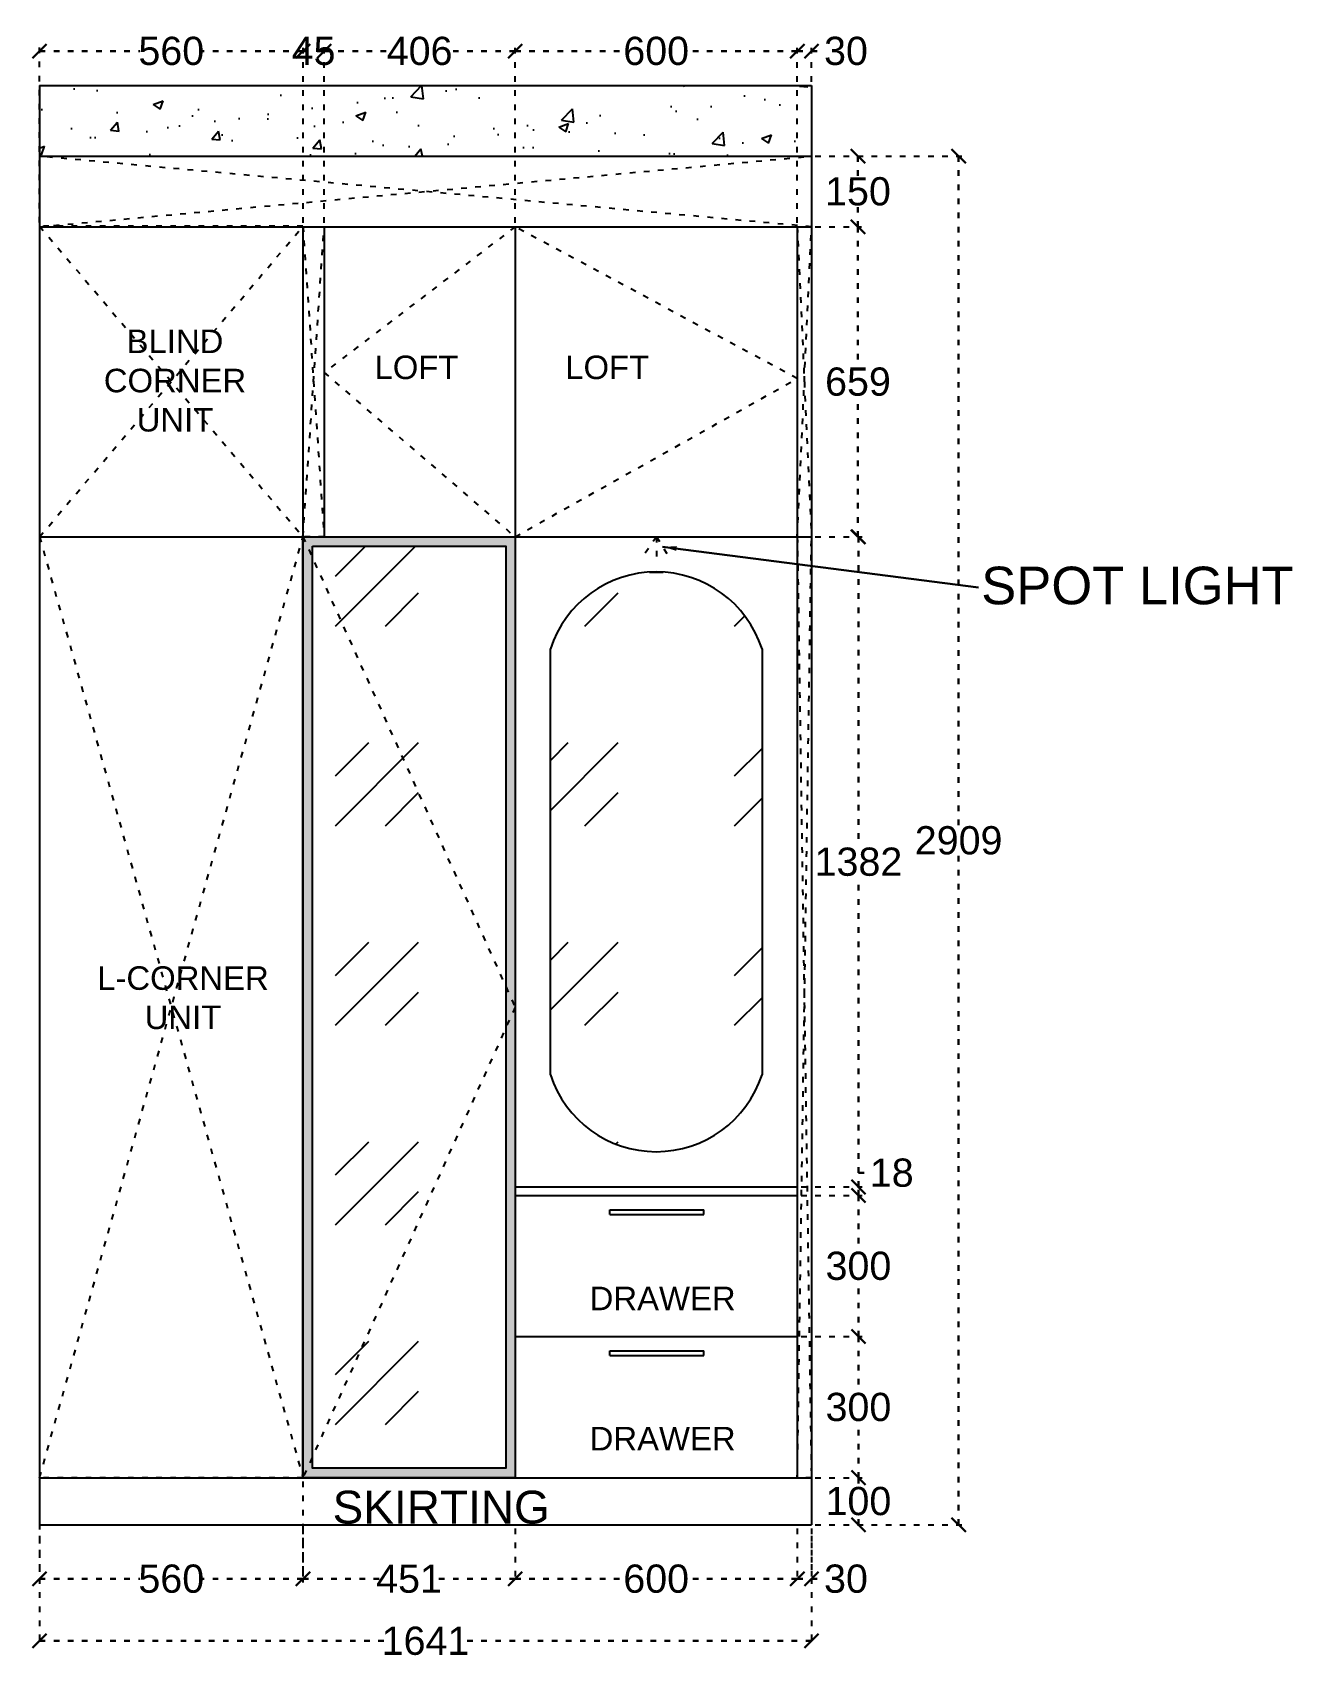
# Model space of a CAD drawing. Header units: millimetres. Extents: x 220712 to 1505573, y -354410 to 241923.
# Drawn here: x 229732 to 232410, y 85202 to 88660 of the extents above; entities that cross this region are included whole.
import ezdxf

# ---------------------------------------------------------------- set-up
doc = ezdxf.new("R2010")
doc.units = ezdxf.units.MM
doc.header["$MEASUREMENT"] = 0
doc.linetypes.add('ACAD_ISO03W100', pattern=[30, 12, -18])
doc.layers.add('Walls', color=253, linetype='Continuous')
doc.layers.add('Words', color=7, linetype='Continuous')
doc.styles.get("Standard").update_dxf_attribs({"font": 'arial.ttf'})
doc.dimstyles.get("Standard").update_dxf_attribs({"dimtxt": 60, "dimasz": 30, "dimexe": 7.75, "dimexo": 8.13, "dimgap": 0.63, "dimtad": 0, "dimtih": 1, "dimtoh": 1, "dimdec": 0, "dimzin": 0, "dimtxsty": 'Standard', "dimblk": 'OBLIQUE', "dimcen": 2.25, "dimclrd": 1, "dimclre": 1, "dimclrt": 1, "dimadec": 0, "dimazin": 0, "dimtfac": 1, "dimtdec": 0, "dimtofl": 0, "dimtmove": 0, "dimatfit": 3, "dimfxl": 1, "dimtolj": 1, "dimtzin": 0, "dimlwd": 30, "dimarcsym": 0})
pattern_1 = [(45, (0, 0), (424.26407, 0), [250, -350]), (45, (106.07, 0), (424.26407, 0), [100, -500]), (45, (0, 106.07), (424.26407, 0), [100, -500])]

# ---------------------------------------------------------------- blocks, each defined once
blk = doc.blocks.new('_Oblique')
at = {"color": 0, "linetype": 'ByBlock', "lineweight": -2}
blk.add_line((-0.5, -0.5), (0.5, 0.5), dxfattribs=at)
blk = doc.blocks.new('*D1593')
at = {"layer": 'Defpoints', "color": 0, "linetype": 'ACAD_ISO03W100', "transparency": 16777216}
for p in [(230757.5, 85488.5), (231357.5, 85488.5), (230757.5, 85373.5)]:
    blk.add_point(p, dxfattribs=at)
at = {"layer": 'Walls', "color": 1, "linetype": 'ACAD_ISO03W100', "lineweight": -2, "transparency": 16777216}
for p, q in [((230757.5, 85480.4), (230757.5, 85365.8)), ((231357.5, 85480.4), (231357.5, 85365.8))]:
    blk.add_line(p, q, dxfattribs=at)
at = {"layer": 'Walls', "color": 1, "linetype": 'ACAD_ISO03W100', "lineweight": 30, "transparency": 16777216}
for p, q in [((230757.5, 85373.5), (230990.5, 85373.5)), ((231357.5, 85373.5), (231124.5, 85373.5))]:
    blk.add_line(p, q, dxfattribs=at)
at = {"layer": 'Walls', "color": 1, "linetype": 'ACAD_ISO03W100', "lineweight": 30, "transparency": 16777216, "xscale": 30, "yscale": 30, "zscale": 30, "rotation": 180}
blk.add_blockref('_Oblique', (230757.5, 85373.5), dxfattribs=at)
at = {"layer": 'Walls', "color": 1, "linetype": 'ACAD_ISO03W100', "lineweight": 30, "transparency": 16777216, "xscale": 30, "yscale": 30, "zscale": 30}
blk.add_blockref('_Oblique', (231357.5, 85373.5), dxfattribs=at)
at = {"layer": 'Walls', "color": 1, "linetype": 'ACAD_ISO03W100', "transparency": 16777216, "insert": (231057.5, 85373.5), "char_height": 60, "attachment_point": 5}
blk.add_mtext('\\A1;600', dxfattribs=at)
blk = doc.blocks.new('*D1594')
at = {"layer": 'Defpoints', "color": 0, "linetype": 'ACAD_ISO03W100', "transparency": 16777216}
for p in [(230306.5, 85488.5), (230757.5, 85488.5), (230306.5, 85373.5)]:
    blk.add_point(p, dxfattribs=at)
at = {"layer": 'Walls', "color": 1, "linetype": 'ACAD_ISO03W100', "lineweight": -2, "transparency": 16777216}
for p, q in [((230306.5, 85480.4), (230306.5, 85365.8)), ((230757.5, 85480.4), (230757.5, 85365.8))]:
    blk.add_line(p, q, dxfattribs=at)
at = {"layer": 'Walls', "color": 1, "linetype": 'ACAD_ISO03W100', "lineweight": 30, "transparency": 16777216}
for p, q in [((230306.5, 85373.5), (230469.7, 85373.5)), ((230757.5, 85373.5), (230594.3, 85373.5))]:
    blk.add_line(p, q, dxfattribs=at)
at = {"layer": 'Walls', "color": 1, "linetype": 'ACAD_ISO03W100', "lineweight": 30, "transparency": 16777216, "xscale": 30, "yscale": 30, "zscale": 30, "rotation": 180}
blk.add_blockref('_Oblique', (230306.5, 85373.5), dxfattribs=at)
at = {"layer": 'Walls', "color": 1, "linetype": 'ACAD_ISO03W100', "lineweight": 30, "transparency": 16777216, "xscale": 30, "yscale": 30, "zscale": 30}
blk.add_blockref('_Oblique', (230757.5, 85373.5), dxfattribs=at)
at = {"layer": 'Walls', "color": 1, "linetype": 'ACAD_ISO03W100', "transparency": 16777216, "insert": (230532, 85373.5), "char_height": 60, "attachment_point": 5}
blk.add_mtext('\\A1;451', dxfattribs=at)
blk = doc.blocks.new('*D1595')
at = {"layer": 'Defpoints', "color": 0, "linetype": 'ACAD_ISO03W100', "transparency": 16777216}
for p in [(231357.5, 85488.5), (231387.5, 85488.5), (231387.5, 85373.5)]:
    blk.add_point(p, dxfattribs=at)
at = {"layer": 'Walls', "color": 1, "linetype": 'ACAD_ISO03W100', "lineweight": -2, "transparency": 16777216}
for p, q in [((231357.5, 85480.4), (231357.5, 85365.8)), ((231387.5, 85480.4), (231387.5, 85365.8))]:
    blk.add_line(p, q, dxfattribs=at)
at = {"layer": 'Walls', "color": 1, "linetype": 'ACAD_ISO03W100', "lineweight": 30, "transparency": 16777216}
for p, q in [((231357.5, 85373.5), (231387.5, 85373.5)), ((231387.5, 85373.5), (231417.5, 85373.5))]:
    blk.add_line(p, q, dxfattribs=at)
at = {"layer": 'Walls', "color": 1, "linetype": 'ACAD_ISO03W100', "lineweight": 30, "transparency": 16777216, "xscale": 30, "yscale": 30, "zscale": 30, "rotation": 180}
blk.add_blockref('_Oblique', (231357.5, 85373.5), dxfattribs=at)
at = {"layer": 'Walls', "color": 1, "linetype": 'ACAD_ISO03W100', "lineweight": 30, "transparency": 16777216, "xscale": 30, "yscale": 30, "zscale": 30}
blk.add_blockref('_Oblique', (231387.5, 85373.5), dxfattribs=at)
at = {"layer": 'Walls', "color": 1, "linetype": 'ACAD_ISO03W100', "transparency": 16777216, "insert": (231461, 85373.5), "char_height": 60, "attachment_point": 5}
blk.add_mtext('\\A1;30', dxfattribs=at)
blk = doc.blocks.new('*D1596')
at = {"layer": 'Defpoints', "color": 0, "linetype": 'ACAD_ISO03W100', "transparency": 16777216}
for p in [(229746.5, 85588.5), (230306.5, 85588.5), (229746.5, 85373.5)]:
    blk.add_point(p, dxfattribs=at)
at = {"layer": 'Walls', "color": 1, "linetype": 'ACAD_ISO03W100', "lineweight": -2, "transparency": 16777216}
for p, q in [((229746.5, 85580.4), (229746.5, 85365.8)), ((230306.5, 85580.4), (230306.5, 85365.8))]:
    blk.add_line(p, q, dxfattribs=at)
at = {"layer": 'Walls', "color": 1, "linetype": 'ACAD_ISO03W100', "lineweight": 30, "transparency": 16777216}
for p, q in [((229746.5, 85373.5), (229959.7, 85373.5)), ((230306.5, 85373.5), (230093.3, 85373.5))]:
    blk.add_line(p, q, dxfattribs=at)
at = {"layer": 'Walls', "color": 1, "linetype": 'ACAD_ISO03W100', "lineweight": 30, "transparency": 16777216, "xscale": 30, "yscale": 30, "zscale": 30, "rotation": 180}
blk.add_blockref('_Oblique', (229746.5, 85373.5), dxfattribs=at)
at = {"layer": 'Walls', "color": 1, "linetype": 'ACAD_ISO03W100', "lineweight": 30, "transparency": 16777216, "xscale": 30, "yscale": 30, "zscale": 30}
blk.add_blockref('_Oblique', (230306.5, 85373.5), dxfattribs=at)
at = {"layer": 'Walls', "color": 1, "linetype": 'ACAD_ISO03W100', "transparency": 16777216, "insert": (230026.5, 85373.5), "char_height": 60, "attachment_point": 5}
blk.add_mtext('\\A1;560', dxfattribs=at)
blk = doc.blocks.new('*D1597')
at = {"layer": 'Defpoints', "color": 0, "linetype": 'ACAD_ISO03W100', "transparency": 16777216}
for p in [(231357.5, 85888.5), (231487.5, 85888.5), (231357.5, 85588.5)]:
    blk.add_point(p, dxfattribs=at)
at = {"layer": 'Walls', "color": 1, "linetype": 'ACAD_ISO03W100', "lineweight": -2, "transparency": 16777216}
for p, q in [((231365.6, 85888.5), (231495.3, 85888.5)), ((231365.6, 85588.5), (231495.3, 85588.5))]:
    blk.add_line(p, q, dxfattribs=at)
at = {"layer": 'Walls', "color": 1, "linetype": 'ACAD_ISO03W100', "lineweight": 30, "transparency": 16777216}
for p, q in [((231487.5, 85888.5), (231487.5, 85769.8)), ((231487.5, 85588.5), (231487.5, 85707.2))]:
    blk.add_line(p, q, dxfattribs=at)
at = {"layer": 'Walls', "color": 1, "linetype": 'ACAD_ISO03W100', "lineweight": 30, "transparency": 16777216, "xscale": 30, "yscale": 30, "zscale": 30}
for p, rotation in [((231487.5, 85888.5), 90), ((231487.5, 85588.5), 270)]:
    blk.add_blockref('_Oblique', p, dxfattribs=dict(at, rotation=rotation))
at = {"layer": 'Walls', "color": 1, "linetype": 'ACAD_ISO03W100', "transparency": 16777216, "insert": (231487.5, 85738.5), "char_height": 60, "attachment_point": 5}
blk.add_mtext('\\A1;300', dxfattribs=at)
blk = doc.blocks.new('*D1598')
at = {"layer": 'Defpoints', "color": 0, "linetype": 'ACAD_ISO03W100', "transparency": 16777216}
for p in [(231357.5, 86188.5), (231487.5, 86188.5), (231357.5, 85888.5)]:
    blk.add_point(p, dxfattribs=at)
at = {"layer": 'Walls', "color": 1, "linetype": 'ACAD_ISO03W100', "lineweight": -2, "transparency": 16777216}
for p, q in [((231365.6, 86188.5), (231495.3, 86188.5)), ((231365.6, 85888.5), (231495.3, 85888.5))]:
    blk.add_line(p, q, dxfattribs=at)
at = {"layer": 'Walls', "color": 1, "linetype": 'ACAD_ISO03W100', "lineweight": 30, "transparency": 16777216}
for p, q in [((231487.5, 86188.5), (231487.5, 86069.8)), ((231487.5, 85888.5), (231487.5, 86007.2))]:
    blk.add_line(p, q, dxfattribs=at)
at = {"layer": 'Walls', "color": 1, "linetype": 'ACAD_ISO03W100', "lineweight": 30, "transparency": 16777216, "xscale": 30, "yscale": 30, "zscale": 30}
for p, rotation in [((231487.5, 86188.5), 90), ((231487.5, 85888.5), 270)]:
    blk.add_blockref('_Oblique', p, dxfattribs=dict(at, rotation=rotation))
at = {"layer": 'Walls', "color": 1, "linetype": 'ACAD_ISO03W100', "transparency": 16777216, "insert": (231487.5, 86038.5), "char_height": 60, "attachment_point": 5}
blk.add_mtext('\\A1;300', dxfattribs=at)
blk = doc.blocks.new('*D1599')
at = {"layer": 'Defpoints', "color": 0, "linetype": 'ACAD_ISO03W100', "transparency": 16777216}
for p in [(231357.5, 86206.5), (231357.5, 86188.5), (231487.5, 86206.5)]:
    blk.add_point(p, dxfattribs=at)
at = {"layer": 'Walls', "color": 1, "linetype": 'ACAD_ISO03W100', "lineweight": 30, "transparency": 16777216}
for p, q in [((231487.5, 86206.5), (231487.5, 86236.5)), ((231487.5, 86236.5), (231517.5, 86236.5)), ((231487.5, 86188.5), (231487.5, 86206.5))]:
    blk.add_line(p, q, dxfattribs=at)
at = {"layer": 'Walls', "color": 1, "linetype": 'ACAD_ISO03W100', "lineweight": -2, "transparency": 16777216}
for p, q in [((231365.6, 86206.5), (231495.3, 86206.5)), ((231365.6, 86188.5), (231495.3, 86188.5))]:
    blk.add_line(p, q, dxfattribs=at)
at = {"layer": 'Walls', "color": 1, "linetype": 'ACAD_ISO03W100', "lineweight": 30, "transparency": 16777216, "xscale": 30, "yscale": 30, "zscale": 30}
for p, rotation in [((231487.5, 86206.5), 90), ((231487.5, 86188.5), 270)]:
    blk.add_blockref('_Oblique', p, dxfattribs=dict(at, rotation=rotation))
at = {"layer": 'Walls', "color": 1, "linetype": 'ACAD_ISO03W100', "transparency": 16777216, "insert": (231558.3, 86236.5), "char_height": 60, "attachment_point": 5}
blk.add_mtext('\\A1;18', dxfattribs=at)
blk = doc.blocks.new('*D1600')
at = {"layer": 'Defpoints', "color": 0, "linetype": 'ACAD_ISO03W100', "transparency": 16777216}
for p in [(231357.5, 87588.5), (231487.5, 87588.5), (231357.5, 86206.5)]:
    blk.add_point(p, dxfattribs=at)
at = {"layer": 'Walls', "color": 1, "linetype": 'ACAD_ISO03W100', "lineweight": -2, "transparency": 16777216}
for p, q in [((231365.6, 87588.5), (231495.3, 87588.5)), ((231365.6, 86206.5), (231495.3, 86206.5))]:
    blk.add_line(p, q, dxfattribs=at)
at = {"layer": 'Walls', "color": 1, "linetype": 'ACAD_ISO03W100', "lineweight": 30, "transparency": 16777216}
for p, q in [((231487.5, 87588.5), (231487.5, 86928.8)), ((231487.5, 86206.5), (231487.5, 86866.2))]:
    blk.add_line(p, q, dxfattribs=at)
at = {"layer": 'Walls', "color": 1, "linetype": 'ACAD_ISO03W100', "lineweight": 30, "transparency": 16777216, "xscale": 30, "yscale": 30, "zscale": 30}
for p, rotation in [((231487.5, 87588.5), 90), ((231487.5, 86206.5), 270)]:
    blk.add_blockref('_Oblique', p, dxfattribs=dict(at, rotation=rotation))
at = {"layer": 'Walls', "color": 1, "linetype": 'ACAD_ISO03W100', "transparency": 16777216, "insert": (231487.5, 86897.5), "char_height": 60, "attachment_point": 5}
blk.add_mtext('\\A1;1382', dxfattribs=at)
blk = doc.blocks.new('*D1601')
at = {"layer": 'Defpoints', "color": 0, "linetype": 'ACAD_ISO03W100', "transparency": 16777216}
for p in [(231387.5, 88247.5), (231486.5, 88247.5), (231387.5, 87588.5)]:
    blk.add_point(p, dxfattribs=at)
at = {"layer": 'Walls', "color": 1, "linetype": 'ACAD_ISO03W100', "lineweight": -2, "transparency": 16777216}
for p, q in [((231395.6, 88247.5), (231494.3, 88247.5)), ((231395.6, 87588.5), (231494.3, 87588.5))]:
    blk.add_line(p, q, dxfattribs=at)
at = {"layer": 'Walls', "color": 1, "linetype": 'ACAD_ISO03W100', "lineweight": 30, "transparency": 16777216}
for p, q in [((231486.5, 88247.5), (231486.5, 87949.3)), ((231486.5, 87588.5), (231486.5, 87886.7))]:
    blk.add_line(p, q, dxfattribs=at)
at = {"layer": 'Walls', "color": 1, "linetype": 'ACAD_ISO03W100', "lineweight": 30, "transparency": 16777216, "xscale": 30, "yscale": 30, "zscale": 30}
for p, rotation in [((231486.5, 88247.5), 90), ((231486.5, 87588.5), 270)]:
    blk.add_blockref('_Oblique', p, dxfattribs=dict(at, rotation=rotation))
at = {"layer": 'Walls', "color": 1, "linetype": 'ACAD_ISO03W100', "transparency": 16777216, "insert": (231486.5, 87918), "char_height": 60, "attachment_point": 5}
blk.add_mtext('\\A1;659', dxfattribs=at)
blk = doc.blocks.new('*D1602')
at = {"layer": 'Defpoints', "color": 0, "linetype": 'ACAD_ISO03W100', "transparency": 16777216}
for p in [(231387.5, 88397.5), (231486.5, 88397.5), (231387.5, 88247.5)]:
    blk.add_point(p, dxfattribs=at)
at = {"layer": 'Walls', "color": 1, "linetype": 'ACAD_ISO03W100', "lineweight": -2, "transparency": 16777216}
for p, q in [((231395.6, 88397.5), (231494.3, 88397.5)), ((231395.6, 88247.5), (231494.3, 88247.5))]:
    blk.add_line(p, q, dxfattribs=at)
at = {"layer": 'Walls', "color": 1, "linetype": 'ACAD_ISO03W100', "lineweight": 30, "transparency": 16777216}
for p, q in [((231486.5, 88397.5), (231486.5, 88353.8)), ((231486.5, 88247.5), (231486.5, 88291.2))]:
    blk.add_line(p, q, dxfattribs=at)
at = {"layer": 'Walls', "color": 1, "linetype": 'ACAD_ISO03W100', "lineweight": 30, "transparency": 16777216, "xscale": 30, "yscale": 30, "zscale": 30}
for p, rotation in [((231486.5, 88397.5), 90), ((231486.5, 88247.5), 270)]:
    blk.add_blockref('_Oblique', p, dxfattribs=dict(at, rotation=rotation))
at = {"layer": 'Walls', "color": 1, "linetype": 'ACAD_ISO03W100', "transparency": 16777216, "insert": (231486.5, 88322.5), "char_height": 60, "attachment_point": 5}
blk.add_mtext('\\A1;150', dxfattribs=at)
blk = doc.blocks.new('*D1603')
at = {"layer": 'Defpoints', "color": 0, "linetype": 'ACAD_ISO03W100', "transparency": 16777216}
for p in [(229746.5, 85473.1), (231387.5, 85473.1), (231387.5, 85241.5)]:
    blk.add_point(p, dxfattribs=at)
at = {"layer": 'Walls', "color": 1, "linetype": 'ACAD_ISO03W100', "lineweight": -2, "transparency": 16777216}
for p, q in [((229746.5, 85464.9), (229746.5, 85233.8)), ((231387.5, 85464.9), (231387.5, 85233.8))]:
    blk.add_line(p, q, dxfattribs=at)
at = {"layer": 'Walls', "color": 1, "linetype": 'ACAD_ISO03W100', "lineweight": 30, "transparency": 16777216}
for p, q in [((229746.5, 85241.5), (230485.4, 85241.5)), ((231387.5, 85241.5), (230648.6, 85241.5))]:
    blk.add_line(p, q, dxfattribs=at)
at = {"layer": 'Walls', "color": 1, "linetype": 'ACAD_ISO03W100', "lineweight": 30, "transparency": 16777216, "xscale": 30, "yscale": 30, "zscale": 30, "rotation": 180}
blk.add_blockref('_Oblique', (229746.5, 85241.5), dxfattribs=at)
at = {"layer": 'Walls', "color": 1, "linetype": 'ACAD_ISO03W100', "lineweight": 30, "transparency": 16777216, "xscale": 30, "yscale": 30, "zscale": 30}
blk.add_blockref('_Oblique', (231387.5, 85241.5), dxfattribs=at)
at = {"layer": 'Walls', "color": 1, "linetype": 'ACAD_ISO03W100', "transparency": 16777216, "insert": (230567, 85241.5), "char_height": 60, "attachment_point": 5}
blk.add_mtext('\\A1;1641', dxfattribs=at)
blk = doc.blocks.new('*D1604')
at = {"layer": 'Defpoints', "color": 0, "linetype": 'ACAD_ISO03W100', "transparency": 16777216}
for p in [(231387.5, 85588.5), (231487.5, 85588.5), (231387.5, 85488.5)]:
    blk.add_point(p, dxfattribs=at)
at = {"layer": 'Walls', "color": 1, "linetype": 'ACAD_ISO03W100', "lineweight": -2, "transparency": 16777216}
for p, q in [((231395.6, 85588.5), (231495.3, 85588.5)), ((231395.6, 85488.5), (231495.3, 85488.5))]:
    blk.add_line(p, q, dxfattribs=at)
at = {"layer": 'Walls', "color": 1, "linetype": 'ACAD_ISO03W100', "lineweight": 30, "transparency": 16777216}
for p, q in [((231487.5, 85588.5), (231487.5, 85569.8)), ((231487.5, 85488.5), (231487.5, 85507.2))]:
    blk.add_line(p, q, dxfattribs=at)
at = {"layer": 'Walls', "color": 1, "linetype": 'ACAD_ISO03W100', "lineweight": 30, "transparency": 16777216, "xscale": 30, "yscale": 30, "zscale": 30}
for p, rotation in [((231487.5, 85588.5), 90), ((231487.5, 85488.5), 270)]:
    blk.add_blockref('_Oblique', p, dxfattribs=dict(at, rotation=rotation))
at = {"layer": 'Walls', "color": 1, "linetype": 'ACAD_ISO03W100', "transparency": 16777216, "insert": (231487.5, 85538.5), "char_height": 60, "attachment_point": 5}
blk.add_mtext('\\A1;100', dxfattribs=at)
blk = doc.blocks.new('*D1605')
at = {"layer": 'Defpoints', "color": 0, "linetype": 'ACAD_ISO03W100', "transparency": 16777216}
for p in [(231387.5, 88397.5), (231700.5, 88397.5), (231387.5, 85488.5)]:
    blk.add_point(p, dxfattribs=at)
at = {"layer": 'Walls', "color": 1, "linetype": 'ACAD_ISO03W100', "lineweight": -2, "transparency": 16777216}
for p, q in [((231395.6, 88397.5), (231708.3, 88397.5)), ((231395.6, 85488.5), (231708.3, 85488.5))]:
    blk.add_line(p, q, dxfattribs=at)
at = {"layer": 'Walls', "color": 1, "linetype": 'ACAD_ISO03W100', "lineweight": 30, "transparency": 16777216}
for p, q in [((231700.5, 88397.5), (231700.5, 86974.3)), ((231700.5, 85488.5), (231700.5, 86911.7))]:
    blk.add_line(p, q, dxfattribs=at)
at = {"layer": 'Walls', "color": 1, "linetype": 'ACAD_ISO03W100', "lineweight": 30, "transparency": 16777216, "xscale": 30, "yscale": 30, "zscale": 30}
for p, rotation in [((231700.5, 88397.5), 90), ((231700.5, 85488.5), 270)]:
    blk.add_blockref('_Oblique', p, dxfattribs=dict(at, rotation=rotation))
at = {"layer": 'Walls', "color": 1, "linetype": 'ACAD_ISO03W100', "transparency": 16777216, "insert": (231700.5, 86943), "char_height": 60, "attachment_point": 5}
blk.add_mtext('\\A1;2909', dxfattribs=at)
blk = doc.blocks.new('*D1606')
at = {"layer": 'Defpoints', "color": 0, "linetype": 'ACAD_ISO03W100', "transparency": 16777216}
for p in [(230306.6, 88621), (229746.5, 88248.5), (230306.6, 88247.5)]:
    blk.add_point(p, dxfattribs=at)
at = {"layer": 'Walls', "color": 1, "linetype": 'ACAD_ISO03W100', "lineweight": -2, "transparency": 16777216}
for p, q in [((229746.5, 88256.6), (229746.5, 88628.8)), ((230306.6, 88255.6), (230306.6, 88628.8))]:
    blk.add_line(p, q, dxfattribs=at)
at = {"layer": 'Walls', "color": 1, "linetype": 'ACAD_ISO03W100', "lineweight": 30, "transparency": 16777216}
for p, q in [((229746.5, 88621), (229959.7, 88621)), ((230306.6, 88621), (230093.3, 88621))]:
    blk.add_line(p, q, dxfattribs=at)
at = {"layer": 'Walls', "color": 1, "linetype": 'ACAD_ISO03W100', "lineweight": 30, "transparency": 16777216, "xscale": 30, "yscale": 30, "zscale": 30, "rotation": 180}
blk.add_blockref('_Oblique', (229746.5, 88621), dxfattribs=at)
at = {"layer": 'Walls', "color": 1, "linetype": 'ACAD_ISO03W100', "lineweight": 30, "transparency": 16777216, "xscale": 30, "yscale": 30, "zscale": 30}
blk.add_blockref('_Oblique', (230306.6, 88621), dxfattribs=at)
at = {"layer": 'Walls', "color": 1, "linetype": 'ACAD_ISO03W100', "transparency": 16777216, "insert": (230026.5, 88621), "char_height": 60, "attachment_point": 5}
blk.add_mtext('\\A1;560', dxfattribs=at)
blk = doc.blocks.new('*D1607')
at = {"layer": 'Defpoints', "color": 0, "linetype": 'ACAD_ISO03W100', "transparency": 16777216}
for p in [(230351.5, 88621), (230306.6, 88247.5), (230351.5, 88247.5)]:
    blk.add_point(p, dxfattribs=at)
at = {"layer": 'Walls', "color": 1, "linetype": 'ACAD_ISO03W100', "lineweight": -2, "transparency": 16777216}
for p, q in [((230306.6, 88255.6), (230306.6, 88628.8)), ((230351.5, 88255.6), (230351.5, 88628.8))]:
    blk.add_line(p, q, dxfattribs=at)
at = {"layer": 'Walls', "color": 1, "linetype": 'ACAD_ISO03W100', "lineweight": 30, "transparency": 16777216}
blk.add_line((230306.6, 88621), (230351.5, 88621), dxfattribs=at)
at = {"layer": 'Walls', "color": 1, "linetype": 'ACAD_ISO03W100', "lineweight": 30, "transparency": 16777216, "xscale": 30, "yscale": 30, "zscale": 30, "rotation": 180}
blk.add_blockref('_Oblique', (230306.6, 88621), dxfattribs=at)
at = {"layer": 'Walls', "color": 1, "linetype": 'ACAD_ISO03W100', "lineweight": 30, "transparency": 16777216, "xscale": 30, "yscale": 30, "zscale": 30}
blk.add_blockref('_Oblique', (230351.5, 88621), dxfattribs=at)
at = {"layer": 'Walls', "color": 1, "linetype": 'ACAD_ISO03W100', "transparency": 16777216, "insert": (230329, 88621), "char_height": 60, "attachment_point": 5}
blk.add_mtext('\\A1;45', dxfattribs=at)
blk = doc.blocks.new('*D1608')
at = {"layer": 'Defpoints', "color": 0, "linetype": 'ACAD_ISO03W100', "transparency": 16777216}
for p in [(230757.5, 88621), (230351.5, 88247.5), (230757.5, 88247.5)]:
    blk.add_point(p, dxfattribs=at)
at = {"layer": 'Walls', "color": 1, "linetype": 'ACAD_ISO03W100', "lineweight": -2, "transparency": 16777216}
for p, q in [((230351.5, 88255.6), (230351.5, 88628.8)), ((230757.5, 88255.6), (230757.5, 88628.8))]:
    blk.add_line(p, q, dxfattribs=at)
at = {"layer": 'Walls', "color": 1, "linetype": 'ACAD_ISO03W100', "lineweight": 30, "transparency": 16777216}
for p, q in [((230351.5, 88621), (230486.4, 88621)), ((230757.5, 88621), (230622.6, 88621))]:
    blk.add_line(p, q, dxfattribs=at)
at = {"layer": 'Walls', "color": 1, "linetype": 'ACAD_ISO03W100', "lineweight": 30, "transparency": 16777216, "xscale": 30, "yscale": 30, "zscale": 30, "rotation": 180}
blk.add_blockref('_Oblique', (230351.5, 88621), dxfattribs=at)
at = {"layer": 'Walls', "color": 1, "linetype": 'ACAD_ISO03W100', "lineweight": 30, "transparency": 16777216, "xscale": 30, "yscale": 30, "zscale": 30}
blk.add_blockref('_Oblique', (230757.5, 88621), dxfattribs=at)
at = {"layer": 'Walls', "color": 1, "linetype": 'ACAD_ISO03W100', "transparency": 16777216, "insert": (230554.5, 88621), "char_height": 60, "attachment_point": 5}
blk.add_mtext('\\A1;406', dxfattribs=at)
blk = doc.blocks.new('*D1609')
at = {"layer": 'Defpoints', "color": 0, "linetype": 'ACAD_ISO03W100', "transparency": 16777216}
for p in [(231357.5, 88621), (230757.5, 88247.5), (231357.5, 88247.5)]:
    blk.add_point(p, dxfattribs=at)
at = {"layer": 'Walls', "color": 1, "linetype": 'ACAD_ISO03W100', "lineweight": -2, "transparency": 16777216}
for p, q in [((230757.5, 88255.6), (230757.5, 88628.8)), ((231357.5, 88255.6), (231357.5, 88628.8))]:
    blk.add_line(p, q, dxfattribs=at)
at = {"layer": 'Walls', "color": 1, "linetype": 'ACAD_ISO03W100', "lineweight": 30, "transparency": 16777216}
for p, q in [((230757.5, 88621), (230990.5, 88621)), ((231357.5, 88621), (231124.5, 88621))]:
    blk.add_line(p, q, dxfattribs=at)
at = {"layer": 'Walls', "color": 1, "linetype": 'ACAD_ISO03W100', "lineweight": 30, "transparency": 16777216, "xscale": 30, "yscale": 30, "zscale": 30, "rotation": 180}
blk.add_blockref('_Oblique', (230757.5, 88621), dxfattribs=at)
at = {"layer": 'Walls', "color": 1, "linetype": 'ACAD_ISO03W100', "lineweight": 30, "transparency": 16777216, "xscale": 30, "yscale": 30, "zscale": 30}
blk.add_blockref('_Oblique', (231357.5, 88621), dxfattribs=at)
at = {"layer": 'Walls', "color": 1, "linetype": 'ACAD_ISO03W100', "transparency": 16777216, "insert": (231057.5, 88621), "char_height": 60, "attachment_point": 5}
blk.add_mtext('\\A1;600', dxfattribs=at)
blk = doc.blocks.new('*D1610')
at = {"layer": 'Defpoints', "color": 0, "linetype": 'ACAD_ISO03W100', "transparency": 16777216}
for p in [(231387.5, 88621), (231357.5, 88547.5), (231387.5, 88547.5)]:
    blk.add_point(p, dxfattribs=at)
at = {"layer": 'Walls', "color": 1, "linetype": 'ACAD_ISO03W100', "lineweight": -2, "transparency": 16777216}
for p, q in [((231357.5, 88555.6), (231357.5, 88628.8)), ((231387.5, 88555.6), (231387.5, 88628.8))]:
    blk.add_line(p, q, dxfattribs=at)
at = {"layer": 'Walls', "color": 1, "linetype": 'ACAD_ISO03W100', "lineweight": 30, "transparency": 16777216}
for p, q in [((231357.5, 88621), (231387.5, 88621)), ((231387.5, 88621), (231417.5, 88621))]:
    blk.add_line(p, q, dxfattribs=at)
at = {"layer": 'Walls', "color": 1, "linetype": 'ACAD_ISO03W100', "lineweight": 30, "transparency": 16777216, "xscale": 30, "yscale": 30, "zscale": 30, "rotation": 180}
blk.add_blockref('_Oblique', (231357.5, 88621), dxfattribs=at)
at = {"layer": 'Walls', "color": 1, "linetype": 'ACAD_ISO03W100', "lineweight": 30, "transparency": 16777216, "xscale": 30, "yscale": 30, "zscale": 30}
blk.add_blockref('_Oblique', (231387.5, 88621), dxfattribs=at)
at = {"layer": 'Walls', "color": 1, "linetype": 'ACAD_ISO03W100', "transparency": 16777216, "insert": (231461, 88621), "char_height": 60, "attachment_point": 5}
blk.add_mtext('\\A1;30', dxfattribs=at)

msp = doc.modelspace()

# ---------------------------------------------------------------- hatches: boundary and pattern name
at = {"layer": 'Walls', "linetype": 'ACAD_ISO03W100', "true_color": 0xc7c8ca}
h = msp.add_hatch(dxfattribs=at)
h.set_pattern_fill('AR-CONC', color=9, scale=30)
h.set_pattern_definition([(50, (0, 0), (215.17805, -18.82564), [22.5, -247.5]), (355, (0, 0), (-41.6254, 225.65764), [18, -198]), (100.45144, (17.93, -1.57), (173.55265, 206.832), [19.12206, -210.34263]), (46.1842, (0, 60), (320.1724, -49.65578), [33.75, -371.25]), (96.63564, (26.68, 55.86), (280.3986, 292.23558), [28.6831, -315.51413]), (351.18416, (0, 60), (280.3986, 292.2356), [27, -297]), (21, (30, 45), (179.07212, -120.78567), [22.5, -247.5]), (326, (30, 45), (72.9946, 217.54501), [18, -198]), (71.45144, (44.92, 34.93), (252.06671, 96.75935), [19.12206, -210.34263]), (37.5, (0, 0), (3.647957, 99.868156), [0, -195.6, 0, -201, 0, -198.75]), (7.5, (0, 0), (78.92086, 118.323514), [0, -114.6, 0, -191.1, 0, -75.75]), (327.5, (-66.9, 0), (160.14673, -6.766462), [0, -75, 0, -234, 0, -310.5]), (317.5, (-96.9, 0), (174.95585, 30.031495), [0, -97.5, 0, -155.4, 0, -220.5])])
h.paths.add_polyline_path([(229746.5, 88547.5), (229746.5, 88397.5), (231387.5, 88397.5), (231387.5, 88547.5)])
at = {"layer": 'Walls', "true_color": 0x000000}
h = msp.add_hatch(color=18, dxfattribs=at)
h.dxf.hatch_style = 1
h.paths.add_polyline_path([(230757.5, 87588.5), (230306.5, 87588.5), (230306.5, 85588.5), (230757.5, 85588.5)])
h.paths.add_polyline_path([(230737.5, 87568.5), (230737.5, 85608.5), (230326.5, 85608.5), (230326.5, 87568.5)], flags=16)
at = {"layer": 'Walls', "true_color": 0xadddf7}
h = msp.add_hatch(dxfattribs=at)
h.set_pattern_fill('GOST_GLASS', color=141, scale=50)
h.set_pattern_definition(pattern_1)
h.paths.add_polyline_path([(230737.5, 87568.5), (230326.5, 87568.5), (230326.5, 85608.5), (230737.5, 85608.5)])
at = {"layer": 'Walls', "linetype": 'ACAD_ISO03W100', "true_color": 0xadddf7}
h = msp.add_hatch(dxfattribs=at)
h.set_pattern_fill('GOST_GLASS', color=141, scale=50)
h.set_pattern_definition(pattern_1)
h.paths.add_polyline_path([(231282.5, 87350.4, 0.308139), (231072, 87513.5), (231043, 87513.5, 0.308139), (230832.5, 87350.4), (230832.5, 86445, 0.726871), (231282.5, 86445)])

# ---------------------------------------------------------------- linework, layer by layer
at = {"layer": 'Walls', "color": 18, "true_color": 0x000000}
for p, q in [((229746.5, 88547.5), (229746.5, 85488.5)), ((229746.5, 88547.5), (231387.5, 88547.5)), ((231387.5, 88547.5), (231387.5, 85488.5)), ((229746.5, 88397.5), (231387.5, 88397.5)), ((229746.5, 88247.5), (231387.5, 88247.5)), ((229746.5, 85488.5), (231387.5, 85488.5))]:
    msp.add_line(p, q, dxfattribs=at)
at = {"layer": 'Walls', "color": 159, "true_color": 0x22346e}
for p, q in [((230306.5, 88247.5), (230306.5, 85588.5)), ((230351.5, 88248.5), (230351.5, 87588.5)), ((230757.5, 88247.5), (230757.5, 85588.5)), ((231357.5, 88247.5), (231357.5, 85588.5)), ((229746.5, 87588.5), (231387.5, 87588.5)), ((231043, 87513.5), (231072, 87513.5)), ((230832.5, 86445), (230832.5, 87350.4)), ((231282.5, 87350.4), (231282.5, 86445)), ((230757.5, 86206.5), (231357.5, 86206.5)), ((230757.5, 86188.5), (231357.5, 86188.5)), ((230959, 86158), (231159, 86158)), ((230959, 86148), (230959, 86158)), ((230959, 86148), (231159, 86148)), ((231159, 86148), (231159, 86158)), ((230757.5, 85888.5), (231357.5, 85888.5)), ((230959, 85858), (231159, 85858)), ((230959, 85848), (230959, 85858)), ((230959, 85848), (231159, 85848)), ((231159, 85848), (231159, 85858)), ((229746.5, 85588.5), (231387.5, 85588.5))]:
    msp.add_line(p, q, dxfattribs=at)
at = {"layer": 'Walls', "color": 40, "linetype": 'ACAD_ISO03W100', "true_color": 0xf8d731}
for q in [(231058, 87538.5), (231084.4, 87546)]:
    msp.add_line((231058, 87588.5), q, dxfattribs=at)
at = {"layer": 'Walls', "color": 240, "linetype": 'ACAD_ISO03W100', "true_color": 0xed1f24}
for points in [[(229746.5, 88247.5), (231387.5, 88397.5), (231387.5, 88247.5), (229746.5, 88397.5)], [(230306.5, 88248.5), (230351.5, 87588.5), (230306.5, 87588.5), (230351.5, 88248.5)], [(231357.5, 87588.5), (231387.5, 88247.5), (231357.5, 88247.5), (231387.5, 87588.5)], [(231357.5, 87588.5), (231387.5, 85588.5), (231357.5, 85588.5), (231387.5, 87588.5)]]:
    msp.add_lwpolyline(points, dxfattribs=at)
at = {"layer": 'Walls', "color": 9, "linetype": 'ACAD_ISO03W100', "true_color": 0xc7c8ca}
for points in [[(229746.5, 87588.5), (230306.5, 88248.5), (229746.5, 88248.5), (230306.5, 87588.5)], [(230757.5, 88247.5), (230351.5, 87937.6), (230757.5, 87588.5), (231357.5, 87925), (230757.5, 88247.5)], [(229746.5, 87588.5), (230306.5, 85588.5), (229746.5, 85588.5), (230306.5, 87588.5)], [(230306.5, 87588.5), (230757.5, 86588.5), (230306.5, 85588.5)]]:
    msp.add_lwpolyline(points, dxfattribs=at)
at = {"layer": 'Walls', "color": 159, "true_color": 0x22346e}
for points in [[(230306.5, 87588.5), (230757.5, 87588.5), (230757.5, 85588.5), (230306.5, 85588.5)], [(230326.5, 87568.5), (230737.5, 87568.5), (230737.5, 85608.5), (230326.5, 85608.5)]]:
    msp.add_lwpolyline(points, close=True, dxfattribs=at)
at = {"layer": 'Walls', "color": 40, "linetype": 'ACAD_ISO03W100', "true_color": 0xf8d731}
msp.add_lwpolyline([(231058, 87588.5), (231029.8, 87547.2)], dxfattribs=at)
at = {"layer": 'Walls', "color": 159, "true_color": 0x22346e}
for centre, start, end in [((231057.5, 87277.4), 17.9753, 162.0246), ((231057.5, 86518), 197.9754, 342.0246)]:
    msp.add_arc(centre, 236.5, start, end, dxfattribs=at)

# ---------------------------------------------------------------- texts
at = {"color": 7, "char_height": 50, "attachment_point": 1}
for s, insert in [('\\pxqc;BLIND CORNER \\PUNIT', (229803, 88029)), ('\\pxqc;LOFT', (230316.5, 87973.7)), ('\\pxqc;LOFT', (230722, 87973.7)), ('\\pxqc;L-CORNER \\PUNIT', (229820, 86675.5))]:
    msp.add_mtext_dynamic_manual_height_columns(s, width=462.73, gutter_width=1213, heights=[0], dxfattribs=dict(at, insert=insert))
at = {"insert": (230369.5, 85560.9), "char_height": 70, "attachment_point": 1}
msp.add_mtext_dynamic_manual_height_columns('SKIRTING', width=1609.978, gutter_width=12.5, heights=[0], dxfattribs=at)
at = {"layer": 'Words', "color": 0, "attachment_point": 1}
for s, width, insert, char_height in [('SPOT LIGHT', 662.048, (231748.5, 87525), 80), ('DRAWER', 795.826, (230916, 85994.5), 50), ('DRAWER', 795.826, (230916, 85696.5), 50)]:
    msp.add_mtext_dynamic_manual_height_columns(s, width=width, gutter_width=866.4, heights=[440.1], dxfattribs=dict(at, insert=insert, char_height=char_height))

# ---------------------------------------------------------------- dimensions: what is measured, and where the dimension line sits
at = {"layer": 'Walls', "color": 9, "linetype": 'ACAD_ISO03W100', "true_color": 0xc7c8ca}
for base, p1, p2, picture, middle in [((230306.6, 88621), (229746.5, 88248.5), (230306.6, 88247.5), '*D1606', (230026.5, 88621)), ((230757.5, 88621), (230351.5, 88247.5), (230757.5, 88247.5), '*D1608', (230554.5, 88621)), ((231357.5, 88621), (230757.5, 88247.5), (231357.5, 88247.5), '*D1609', (231057.5, 88621)), ((231387.5, 88621), (231357.5, 88547.5), (231387.5, 88547.5), '*D1610', (231461, 88621)), ((229746.5, 85373.5), (230306.5, 85588.5), (229746.5, 85588.5), '*D1596', (230026.5, 85373.5)), ((231387.5, 85241.5), (229746.5, 85473.1), (231387.5, 85473.1), '*D1603', (230567, 85241.5))]:
    dim = msp.add_linear_dim(base=base, p1=p1, p2=p2, dimstyle='Standard', dxfattribs=at)
    dim.commit()
    dim.dimension.update_dxf_attribs({"geometry": picture, "text_midpoint": middle})
dim = msp.add_linear_dim(base=(230351.5, 88621), p1=(230306.6, 88247.5), p2=(230351.5, 88247.5), dimstyle='Standard', dxfattribs=at)
dim.commit()
dim.dimension.update_dxf_attribs({"geometry": '*D1607', "text_midpoint": (230329, 88621), "dimtype": 160})
for base, p1, p2, picture, middle in [((231486.5, 88397.5), (231387.5, 88247.5), (231387.5, 88397.5), '*D1602', (231486.5, 88322.5)), ((231700.5, 88397.5), (231387.5, 85488.5), (231387.5, 88397.5), '*D1605', (231700.5, 86943)), ((231486.5, 88247.5), (231387.5, 87588.5), (231387.5, 88247.5), '*D1601', (231486.5, 87918)), ((231487.5, 87588.5), (231357.5, 86206.5), (231357.5, 87588.5), '*D1600', (231487.5, 86897.5)), ((231487.5, 86206.5), (231357.5, 86188.5), (231357.5, 86206.5), '*D1599', (231558.3, 86236.5)), ((231487.5, 86188.5), (231357.5, 85888.5), (231357.5, 86188.5), '*D1598', (231487.5, 86038.5)), ((231487.5, 85888.5), (231357.5, 85588.5), (231357.5, 85888.5), '*D1597', (231487.5, 85738.5)), ((231487.5, 85588.5), (231387.5, 85488.5), (231387.5, 85588.5), '*D1604', (231487.5, 85538.5))]:
    dim = msp.add_linear_dim(base=base, p1=p1, p2=p2, angle=90, dimstyle='Standard', dxfattribs=at)
    dim.commit()
    dim.dimension.update_dxf_attribs({"geometry": picture, "text_midpoint": middle})
at = {"layer": 'Walls', "color": 240, "linetype": 'ACAD_ISO03W100', "true_color": 0xed1f24}
for base, p1, p2, picture, middle in [((230306.5, 85373.5), (230757.5, 85488.5), (230306.5, 85488.5), '*D1594', (230532, 85373.5)), ((230757.5, 85373.5), (231357.5, 85488.5), (230757.5, 85488.5), '*D1593', (231057.5, 85373.5)), ((231387.5, 85373.5), (231357.5, 85488.5), (231387.5, 85488.5), '*D1595', (231461, 85373.5))]:
    dim = msp.add_linear_dim(base=base, p1=p1, p2=p2, dimstyle='Standard', dxfattribs=at)
    dim.commit()
    dim.dimension.update_dxf_attribs({"geometry": picture, "text_midpoint": middle})

# ---------------------------------------------------------------- leaders
at = {"layer": 'Walls', "color": 252, "linetype": 'ByBlock', "true_color": 0x939598}
msp.add_leader([(231071.2, 87567.3), (231743, 87480.5)], dimstyle='Standard', override={"dimgap": 0.63, "dimtad": 0}, dxfattribs=at)

doc.saveas('drawing.dxf')
